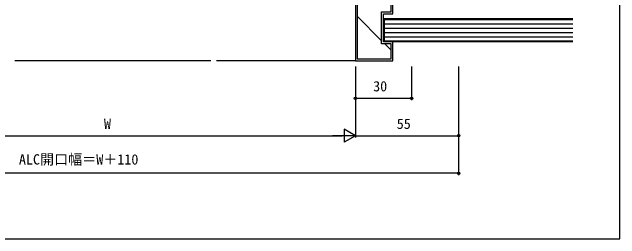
# Model space of a CAD drawing. Units: millimetres, scale not verified. Extents: x -437 to 438, y -344 to 341.
# Drawn here: x 114.2 to 438.2, y -343.7 to -222.8 of the extents above; entities that cross this region are included whole.
import ezdxf
from ezdxf.enums import TextEntityAlignment as Align

# ---------------------------------------------------------------- set-up
doc = ezdxf.new("R2010")
doc.units = ezdxf.units.MM
doc.header["$LTSCALE"] = 2
for name, color, linetype in [('0-5_YKK_D', 6, 'Continuous'), ('0-6_YKK_ZWAK', 7, 'Continuous'), ('0-7_YSS_K', 3, 'Continuous')]:
    doc.layers.add(name, color=color, linetype=linetype)
doc.styles.add('ＭＳ ゴシック', font='')
doc.styles.get('ＭＳ ゴシック').set_extended_font_data('MS Gothic')

msp = doc.modelspace()

# ---------------------------------------------------------------- linework, layer by layer
at = {"layer": '0-5_YKK_D'}
for p, q in [((297.2, -251.7), (297.2, -289.7)), ((297.2, -251.7), (297.2, -269.7)), ((297.2, -251.7), (297.2, -289.7)), ((327.2, -251.7), (327.2, -269.7)), ((352.2, -251.7), (352.2, -309.7)), ((352.2, -251.7), (352.2, -289.7)), ((297.2, -268.7), (327.2, -268.7)), ((297.2, -288.7), (291.138, -285.2)), ((291.138, -285.2), (291.138, -292.2)), ((44.2, -288.7), (290.2, -288.7)), ((297.2, -288.7), (285.076, -288.7)), ((297.2, -288.7), (291.138, -292.2)), ((297.2, -288.7), (352.2, -288.7)), ((352.2, -308.7), (-17.8, -308.7))]:
    msp.add_line(p, q, dxfattribs=at)
for centre in [(297.2, -268.7), (327.2, -268.7), (352.2, -288.7), (352.2, -308.7)]:
    msp.add_circle(centre, 0.637, dxfattribs=at)
at = {"layer": '0-6_YKK_ZWAK'}
msp.add_lwpolyline([(-436.8, -343.7), (438.2, -343.7), (438.2, 306.3)], dxfattribs=at)
at = {"layer": '0-7_YSS_K'}
for p, q in [((298.2, -225.019), (311.2, -238.019)), ((312.7, -229), (413.2, -229)), ((312.7, -231.3), (413.2, -231.3)), ((312.7, -233.6), (413.2, -233.6)), ((312.7, -235.9), (413.2, -235.9)), ((312.881, -239.7), (316.2, -243.019)), ((220.2, -248.7), (115.7, -248.7)), ((297.2, -248.7), (223.2, -248.7)), ((298.2, -247.47), (298.43, -247.7))]:
    msp.add_line(p, q, dxfattribs=at)
for points in [[(317.2, -193.7), (300.2, -193.7), (300.2, -208.7), (297.2, -208.7), (297.2, -248.7), (317.2, -248.7), (317.2, -238.7), (312.2, -238.7), (312.2, -223.7), (317.2, -223.7)], [(316.2, -194.7), (301.2, -194.7), (301.2, -209.7), (298.2, -209.7), (298.2, -247.7), (316.2, -247.7), (316.2, -239.7), (311.2, -239.7), (311.2, -222.7), (316.2, -222.7)]]:
    msp.add_lwpolyline(points, close=True, dxfattribs=at)
for points in [[(413.2, -238.7), (312.2, -238.7), (312.2, -226.2), (413.2, -226.2)], [(413.2, -238.2), (312.7, -238.2), (312.7, -226.7), (413.2, -226.7)]]:
    msp.add_lwpolyline(points, dxfattribs=at)

# ---------------------------------------------------------------- texts
at = {"layer": '0-5_YKK_D', "style": 'ＭＳ ゴシック'}
for s, p in [('30', (306.66, -266.7)), ('W', (163.152, -286.7)), ('55', (319.245, -286.7)), ('ALC開口幅＝W＋110', (117.811, -305.72))]:
    msp.add_text(s, height=5.499, dxfattribs=at).set_placement(p, align=Align.BOTTOM_LEFT)

doc.saveas('drawing.dxf')
